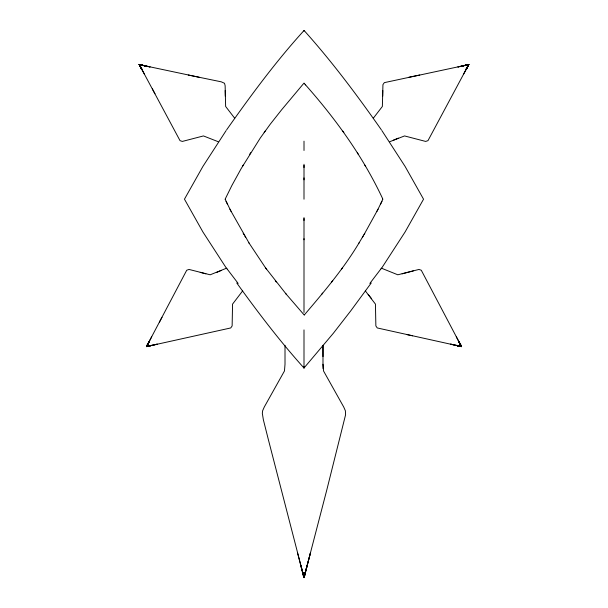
<?xml version="1.0" encoding="UTF-8"?>
<svg xmlns="http://www.w3.org/2000/svg" width="608" height="608" viewBox="0 0 608 608"><rect width="100%" height="100%" fill="white"/><g stroke="black" fill="none" stroke-linecap="round" stroke-linejoin="round"><path stroke-width="0.91" d="M371.245 282.956L350.854 310.718L333.382 333.222L304 368L304 366.601M304 217.573L304 312.451M304 199.196L304.008 164.266M304.008 150.48L304.008 141.162M303.992 31L303.992 30.506M322.992 356.615L322.992 345.336L322.992 364.23L323.524 370.956L343.725 407.01L345.39 410.795L345.572 414.823L326.77 490.056L304.015 577.6L303.909 577.212M373.312 118.218L382.364 106.461L382.941 84.641L384.34 82.635L468.73 64.57L427.979 140.646L425.661 141.428L404.54 135.934L389.842 141.687M382.706 96.208L382.789 90.463M304 329.908L304 368L303.992 367.399M297.51 552.824L303.985 577.6L310.468 552.824L304.015 577.6L300.778 565.235L303.985 577.6L307.207 565.235L304.015 577.6L303.81 576.825L303.992 577.6L305.596 571.421L304.015 577.6L268.402 439.766L263.378 419.839L262.322 413.326L262.61 410.795L264.275 407.01L284.468 370.956L285.008 364.23L285.008 345.336M305.588 571.421L304.015 577.6L302.404 571.421L303.985 577.6L305.596 571.421L304.015 577.6L303.21 574.507L303.985 577.6L304.79 574.507L304.015 577.6L302.419 571.421M225.173 199.112L231.808 185.63L241.216 168.522L260.292 138.008L270.157 124.321L281.686 109.714L303.992 83.098L304.524 83.706M382.827 199.287L377.576 210.102M381.946 201.286L380.616 204.075M364.017 234.635L378.054 209.167M376.884 211.44L377.226 210.771M242.691 290.844L232.56 304.114L232.134 325.934L230.751 327.948L146.49 346.606L186.717 270.248L189.027 269.443L210.186 274.793L226.541 268.204M159.372 322.255L161.986 317.277M151.696 336.794L146.482 346.59L157.305 344.143L146.49 346.606L149.173 345.975L146.49 346.606L149.089 341.704L146.482 346.59L151.886 345.374M463.456 74.343L468.738 64.577L457.9 66.956L468.73 64.57L466.093 69.449L468.738 64.577L463.319 65.755L468.73 64.57L466.093 69.441L468.738 64.577L463.326 65.763L468.73 64.57L466.078 69.426L468.738 64.577L467.392 64.881L468.73 64.57L468.069 65.778L468.738 64.577L463.349 65.801M147.82 346.279L146.49 346.606L149.104 341.719L146.482 346.598L151.863 345.336M146.482 346.598L147.805 344.181M467.4 66.986L468.738 64.577L466.055 65.193M242.372 166.531L243.177 165.148M364.77 233.35L358.72 243.42M362.315 237.492L363.181 236.048M359.047 242.904C343.535 268.873 323.889 291.984 304.327 314.929M249.736 154.227L250.709 152.684M226.146 130.553L202.897 166.448L184.46 199.173L202.897 231.952L226.655 268.607M381.345 268.607L405.103 231.952L423.54 199.196L405.103 166.448L381.854 130.553M226.655 129.793C250.777 95.54 275.933 61.37 304.068 30.476C332.12 61.712 357.276 95.433 381.345 129.793M264.153 132.498L265.134 131.123M341.369 269.329L342.372 267.968M369.854 283.419L380.806 269.07M380.904 268.934L381.391 268.303M331.694 282.006L332.713 280.698M321.624 294.378L322.688 293.094M304.236 315.035L285.509 293.345M216.372 272.566L221.434 270.393M393.262 140.25L398.331 138.122M365.309 290.852L375.44 304.114L375.866 325.934L377.249 327.948L461.51 346.606L421.283 270.248L418.973 269.443L397.814 274.793L381.459 268.204M402.131 273.836L413.334 270.872M408.781 77.277L419.725 75.02M218.158 141.687L203.46 135.934L182.339 141.428L180.021 140.646L139.262 64.577L199.219 77.277M188.275 75.02L221.274 81.829L224.512 83.273L225.135 85.69L225.636 106.461L234.688 118.218M407.117 334.643L412.574 335.814M458.903 341.719L461.518 346.59L458.835 345.96L461.51 346.606L456.114 345.367L461.51 346.606L458.903 341.711L461.518 346.59L460.18 346.279L461.51 346.606L450.695 344.143L461.51 346.606L456.304 336.794M144.651 65.801L139.27 64.57L144.544 74.343M456.114 345.374L461.51 346.606M141.945 65.193L139.27 64.57L141.907 69.441L139.262 64.577L150.1 66.956L139.27 64.57L141.915 69.441L139.262 64.577L144.681 65.755L139.27 64.57L141.915 69.434L139.262 64.577L144.674 65.763L139.27 64.57L139.931 65.778L139.262 64.577L140.608 64.881L139.27 64.57L140.592 66.986L139.262 64.577L140.6 66.986M456.137 345.336L461.51 346.606L458.896 341.719L461.518 346.598L460.849 345.397M200.222 272.346L205.869 273.836M303.985 367.984C279.786 341.118 257.868 312.276 236.755 282.956M305.224 84.542C335.745 118.932 362.915 156.59 382.485 198.322M304.464 83.638L305.52 84.892M286.376 294.378L265.628 267.968L248.953 242.904M368.205 294.454L371.64 298.748M275.287 280.698L276.306 282.006M226.609 268.303L227.096 268.934M227.194 269.07L238.146 283.419M265.628 267.968L266.631 269.329M342.866 131.123L343.847 132.498M357.291 152.684L358.264 154.227M249.28 243.42L230.774 210.771M244.819 236.048L245.685 237.492M460.188 344.189L461.518 346.598M152.327 88.821L154.972 93.784M229.946 209.167L231.139 211.478M230.424 210.102L225.173 199.287M227.384 204.068L226.047 201.278M382.538 198.436L382.751 198.945M322.992 364.23L323.114 368.714M225.211 90.463L225.294 96.208M304 238.648L304 239.795M304 165.368L304 167.557M304 177.893L304 179.854M304 218.546L304 220.506M243.983 234.635A528.329 528.329 0 0 1 243.17 233.259M364.83 165.14A528.329 528.329 0 0 1 365.636 166.524"/></g></svg>
